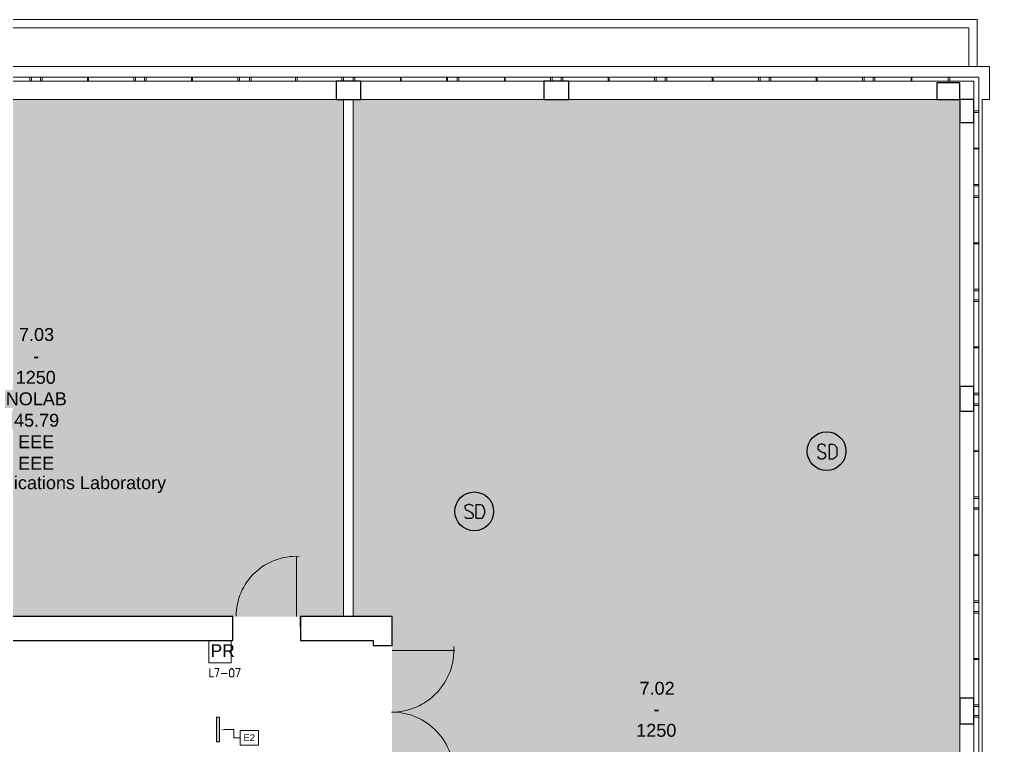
# Model space of a CAD drawing. Header units: millimetres. Extents: x 0 to 58.8, y 0 to 18.9.
# Drawn here: x 46.99 to 58.79, y 9.77 to 18.61 of the extents above; entities that cross this region are included whole.
import ezdxf

# ---------------------------------------------------------------- set-up
doc = ezdxf.new("R2010")
doc.units = ezdxf.units.MM
for name, color, linetype, true_color in [('PDF_014407$_ps_FIRE$DETECT', 80, 'Continuous', 0x3fff00), ('PDF_014407$_ps_FIRE_ALARM', 7, 'Continuous', 0x37dd00), ('PDF_014407$HL-TMP', 7, 'Continuous', 0x800000)]:
    doc.layers.add(name, color=color, linetype=linetype, true_color=true_color)
for name, color, linetype in [('PDF_014407$_ps_TEXTBOLD', 2, 'Continuous'), ('PDF_014407$_ps_TEXTBOLD$FIRE', 2, 'Continuous'), ('PDF_014407$BL', 7, 'Continuous'), ('PDF_014407$DR', 7, 'Continuous'), ('PDF_014407$FI-DSG', 7, 'Continuous'), ('PDF_014407$WA', 7, 'Continuous'), ('PDF_014407$WA-COL', 7, 'Continuous'), ('PDF_014407$WA-EXT', 7, 'Continuous'), ('PDF_014407$WN', 7, 'Continuous'), ('PDF_Text', 7, 'Continuous')]:
    doc.layers.add(name, color=color, linetype=linetype)
doc.styles.add('PDF ArialMT', font='arial.ttf')

msp = doc.modelspace()

# ---------------------------------------------------------------- linework, layer by layer
at = {"layer": 'PDF_014407$_ps_FIRE$DETECT', "lineweight": 25}
for centre in [(56.81, 13.353), (52.524, 12.62)]:
    msp.add_circle(centre, 0.236, dxfattribs=at)
at = {"layer": 'PDF_014407$_ps_FIRE_ALARM', "lineweight": 0}
msp.add_lwpolyline([(49.568, 10.778), (49.568, 11.049), (49.297, 11.049), (49.297, 10.778)], close=True, dxfattribs=at)
at = {"layer": 'PDF_014407$_ps_TEXTBOLD', "lineweight": 25}
for points in [[(56.795, 13.408), (56.785, 13.428), (56.765, 13.438), (56.735, 13.438), (56.715, 13.428), (56.705, 13.408), (56.705, 13.388), (56.705, 13.378), (56.715, 13.368), (56.725, 13.358), (56.765, 13.337), (56.785, 13.337), (56.785, 13.327), (56.795, 13.307), (56.795, 13.287), (56.785, 13.267), (56.765, 13.257), (56.735, 13.257), (56.715, 13.267), (56.705, 13.287)], [(52.509, 12.685), (52.489, 12.695), (52.469, 12.705), (52.449, 12.705), (52.429, 12.695), (52.409, 12.685), (52.409, 12.665), (52.419, 12.645), (52.429, 12.635), (52.439, 12.635), (52.479, 12.615), (52.489, 12.605), (52.499, 12.595), (52.509, 12.585), (52.509, 12.554), (52.489, 12.534), (52.469, 12.534), (52.449, 12.534), (52.429, 12.534), (52.409, 12.554)]]:
    msp.add_lwpolyline(points, dxfattribs=at)
for points in [[(56.846, 13.257), (56.846, 13.438), (56.886, 13.438), (56.906, 13.428), (56.926, 13.408), (56.936, 13.388), (56.936, 13.368), (56.936, 13.327), (56.936, 13.297), (56.926, 13.287), (56.906, 13.267), (56.886, 13.257)], [(52.549, 12.534), (52.549, 12.705), (52.599, 12.705), (52.619, 12.695), (52.629, 12.685), (52.639, 12.665), (52.649, 12.635), (52.649, 12.595), (52.639, 12.575), (52.629, 12.554), (52.619, 12.534), (52.599, 12.534)]]:
    msp.add_lwpolyline(points, close=True, dxfattribs=at)
at = {"layer": 'PDF_014407$_ps_TEXTBOLD$FIRE', "lineweight": 20}
for points in [[(49.307, 10.707), (49.307, 10.607), (49.357, 10.607)], [(49.387, 10.607), (49.417, 10.707), (49.367, 10.707)], [(49.447, 10.647), (49.517, 10.647)], [(49.638, 10.607), (49.678, 10.707), (49.618, 10.707)]]:
    msp.add_lwpolyline(points, dxfattribs=at)
msp.add_lwpolyline([(49.568, 10.707), (49.558, 10.697), (49.548, 10.687), (49.548, 10.657), (49.548, 10.647), (49.548, 10.617), (49.558, 10.607), (49.568, 10.607), (49.578, 10.607), (49.588, 10.607), (49.598, 10.617), (49.598, 10.647), (49.598, 10.657), (49.598, 10.687), (49.588, 10.697), (49.578, 10.707)], close=True, dxfattribs=at)
at = {"layer": 'PDF_014407$BL', "lineweight": 9}
for points in [[(3.993, 18.035), (3.993, 18.608), (58.642, 18.608), (58.642, 18.035)], [(4.093, 18.035), (4.093, 18.507), (58.542, 18.507), (58.542, 18.035)], [(51.555, 2.345), (58.653, 2.345), (58.653, 2.446), (58.753, 2.446), (58.753, 2.747), (58.703, 2.747), (58.703, 17.634), (58.793, 17.634), (58.793, 18.035), (3.119, 18.035)], [(43.464, 17.634), (50.933, 17.634)], [(51.053, 17.634), (58.432, 17.634), (58.432, 2.747)]]:
    msp.add_lwpolyline(points, dxfattribs=at)
at = {"layer": 'PDF_014407$DR', "lineweight": 0}
for points in [[(50.361, 11.34), (50.361, 12.073), (50.361, 11.34)], [(51.525, 10.928), (52.288, 10.928), (51.525, 10.928)]]:
    msp.add_lwpolyline(points, dxfattribs=at)
msp.add_lwpolyline([(52.276, 9.38, 0.429403), (51.519, 10.177, 0.429403), (52.276, 10.974)], format="xyb", dxfattribs=at)
msp.add_arc((50.356, 11.345), 0.728, 87.0454, 180, dxfattribs=at)
at = {"layer": 'PDF_014407$FI-DSG', "lineweight": 9}
for points in [[(49.387, 9.814), (49.387, 10.115), (49.427, 10.115), (49.427, 9.814)], [(49.678, 9.954), (49.899, 9.954), (49.899, 9.774), (49.678, 9.774)]]:
    msp.add_lwpolyline(points, close=True, dxfattribs=at)
msp.add_lwpolyline([(49.477, 9.965), (49.598, 9.965), (49.598, 9.864), (49.678, 9.864)], dxfattribs=at)
at = {"layer": 'PDF_014407$FI-DSG', "transparency": 33554559}
for points in [[(49.427, 10.115), (49.387, 10.115), (49.427, 9.814)], [(49.387, 10.115), (49.427, 9.814), (49.387, 9.814)], [(49.477, 9.954), (49.427, 9.965), (49.477, 9.965)]]:
    msp.add_solid(points, dxfattribs=at)
at = {"layer": 'PDF_014407$HL-TMP', "transparency": 33554559}
for points in [[(50.933, 17.634), (43.464, 17.634), (50.933, 11.34)], [(43.464, 17.634), (50.933, 11.34), (43.464, 11.34)], [(58.432, 17.634), (51.053, 17.634), (58.432, 11.34)], [(51.053, 17.634), (58.432, 11.34), (51.053, 11.34)], [(49.588, 11.34), (49.588, 11.34), (43.464, 11.34)], [(49.588, 11.34), (43.464, 11.34), (50.411, 11.34)], [(50.411, 11.34), (50.933, 11.34), (50.933, 11.34)], [(50.933, 11.34), (50.933, 11.34), (50.411, 11.34)], [(58.432, 11.34), (51.525, 11.34), (58.432, 9.021)], [(51.525, 11.34), (58.432, 9.021), (51.525, 9.021)]]:
    msp.add_solid(points, dxfattribs=at)
at = {"layer": 'PDF_014407$WA', "lineweight": 20}
for points in [[(47.249, 17.855), (47.138, 17.855), (47.138, 17.905), (47.249, 17.905)], [(47.138, 17.855), (47.138, 17.905)], [(47.249, 17.855), (47.249, 17.905)], [(48.514, 17.855), (48.403, 17.855), (48.403, 17.905), (48.514, 17.905)], [(48.403, 17.855), (48.403, 17.905)], [(48.514, 17.855), (48.514, 17.905)], [(49.788, 17.855), (49.668, 17.855), (49.668, 17.905), (49.788, 17.905)], [(49.668, 17.855), (49.668, 17.905)], [(49.788, 17.855), (49.788, 17.905)], [(51.053, 17.855), (50.933, 17.855), (50.933, 17.905), (51.053, 17.905)], [(50.933, 17.855), (50.933, 17.905)], [(51.053, 17.855), (51.053, 17.905)], [(52.318, 17.855), (52.318, 17.905), (52.198, 17.905), (52.198, 17.855)], [(52.198, 17.855), (52.198, 17.905)], [(52.318, 17.855), (52.318, 17.905)], [(53.583, 17.855), (53.583, 17.905), (53.473, 17.905), (53.473, 17.855)], [(53.473, 17.855), (53.473, 17.905)], [(53.583, 17.855), (53.583, 17.905)], [(54.848, 17.855), (54.848, 17.905), (54.737, 17.905), (54.737, 17.855)], [(54.737, 17.855), (54.737, 17.905)], [(54.848, 17.855), (54.848, 17.905)], [(56.113, 17.855), (56.113, 17.905), (56.002, 17.905), (56.002, 17.855)], [(56.002, 17.855), (56.002, 17.905)], [(56.113, 17.855), (56.113, 17.905)], [(57.378, 17.855), (57.267, 17.855), (57.267, 17.905), (57.378, 17.905)], [(57.267, 17.855), (57.267, 17.905)], [(57.378, 17.855), (57.378, 17.905)], [(58.311, 17.905), (58.663, 17.905), (58.663, 17.493), (58.602, 17.493), (58.602, 17.855), (58.311, 17.855), (58.311, 17.905), (58.311, 17.855)], [(58.602, 17.493), (58.663, 17.493)], [(58.602, 16.459), (58.663, 16.459), (58.663, 16.58), (58.602, 16.58)], [(58.602, 16.58), (58.663, 16.58)], [(58.602, 16.459), (58.663, 16.459)], [(58.602, 15.195), (58.663, 15.195), (58.663, 15.305), (58.602, 15.305)], [(58.602, 15.305), (58.663, 15.305)], [(58.602, 15.195), (58.663, 15.195)], [(58.602, 13.93), (58.663, 13.93), (58.663, 14.04), (58.602, 14.04)], [(58.602, 14.04), (58.663, 14.04)], [(58.602, 13.93), (58.663, 13.93)], [(58.602, 12.665), (58.663, 12.665), (58.663, 12.775), (58.602, 12.775)], [(58.602, 12.775), (58.663, 12.775)], [(58.602, 12.665), (58.663, 12.665)], [(58.602, 11.4), (58.663, 11.4), (58.663, 11.51), (58.602, 11.51)], [(58.602, 11.51), (58.663, 11.51)], [(58.602, 11.4), (58.663, 11.4)], [(58.602, 10.135), (58.663, 10.135), (58.663, 10.246), (58.602, 10.246)], [(58.602, 10.246), (58.663, 10.246)], [(58.602, 10.135), (58.663, 10.135)]]:
    msp.add_lwpolyline(points, close=True, dxfattribs=at)
for points in [[(51.053, 11.34), (51.053, 17.634), (50.933, 17.634), (50.933, 11.34)], [(53.372, 17.634), (53.673, 17.634)]]:
    msp.add_lwpolyline(points, dxfattribs=at)
at = {"layer": 'PDF_014407$WA-COL', "lineweight": 25}
for points in [[(51.144, 17.634), (51.144, 17.855), (50.843, 17.855), (50.843, 17.634)], [(53.673, 17.634), (53.673, 17.855), (53.372, 17.855), (53.372, 17.634)], [(58.432, 17.634), (58.432, 17.835), (58.151, 17.835), (58.151, 17.634)], [(58.432, 17.353), (58.602, 17.353), (58.602, 17.634), (58.432, 17.634)], [(58.432, 13.839), (58.602, 13.839), (58.602, 14.141), (58.432, 14.141)], [(58.432, 10.035), (58.602, 10.035), (58.602, 10.346), (58.432, 10.346)]]:
    msp.add_lwpolyline(points, close=True, dxfattribs=at)
at = {"layer": 'PDF_014407$WA-EXT', "lineweight": 25}
for points in [[(49.588, 11.159), (49.588, 11.34), (39.439, 11.34), (39.439, 11.109), (39.68, 11.109), (39.68, 11.049)], [(39.79, 11.049), (39.68, 11.049), (49.588, 11.049), (49.588, 11.34)], [(50.411, 11.209), (50.411, 11.34), (50.411, 11.049), (51.294, 11.049), (51.294, 10.988), (51.525, 10.988), (51.525, 11.34), (50.411, 11.34)]]:
    msp.add_lwpolyline(points, dxfattribs=at)
at = {"layer": 'PDF_014407$WN', "lineweight": 0}
for points in [[(46.566, 17.855), (46.566, 17.875), (46.566, 17.905), (46.556, 17.905), (46.556, 17.875), (46.556, 17.855), (46.566, 17.855), (47.108, 17.855), (46.566, 17.855), (46.004, 17.855), (45.984, 17.855), (47.138, 17.855), (47.118, 17.855), (47.108, 17.855)], [(47.118, 17.905), (46.556, 17.905)], [(47.138, 17.905), (47.118, 17.905), (47.118, 17.855), (47.118, 17.875)], [(47.831, 17.855), (47.831, 17.875), (47.831, 17.905), (47.821, 17.905), (47.821, 17.875), (47.821, 17.855), (47.831, 17.855), (48.373, 17.855), (47.831, 17.855), (47.269, 17.855), (47.249, 17.855), (48.403, 17.855), (48.383, 17.855), (48.373, 17.855)], [(47.249, 17.905), (47.269, 17.905), (47.269, 17.855)], [(47.269, 17.875), (47.269, 17.905), (47.279, 17.905)], [(48.383, 17.905), (47.821, 17.905)], [(48.403, 17.905), (48.383, 17.905), (48.383, 17.855), (48.383, 17.875)], [(49.096, 17.855), (49.096, 17.875), (49.096, 17.905), (49.086, 17.905), (49.086, 17.875), (49.086, 17.855), (49.096, 17.855), (49.638, 17.855), (49.096, 17.855), (48.534, 17.855), (48.514, 17.855), (49.668, 17.855), (49.648, 17.855), (49.638, 17.855)], [(48.514, 17.905), (48.534, 17.905), (48.534, 17.855)], [(48.534, 17.875), (48.534, 17.905), (48.554, 17.905)], [(49.648, 17.905), (49.086, 17.905)], [(49.668, 17.905), (49.648, 17.905), (49.648, 17.855), (49.648, 17.875)], [(50.371, 17.855), (50.371, 17.875), (50.371, 17.905), (50.351, 17.905), (50.351, 17.875), (50.351, 17.855), (50.371, 17.855), (50.903, 17.855), (50.371, 17.855), (49.809, 17.855), (49.788, 17.855), (50.933, 17.855), (50.913, 17.855), (50.903, 17.855)], [(49.788, 17.905), (49.809, 17.905), (49.809, 17.855)], [(49.809, 17.875), (49.809, 17.905), (49.819, 17.905)], [(50.913, 17.905), (50.351, 17.905)], [(50.933, 17.905), (50.913, 17.905), (50.913, 17.855), (50.913, 17.875)], [(51.636, 17.855), (51.636, 17.875), (51.636, 17.905), (51.626, 17.905), (51.626, 17.875), (51.626, 17.855), (51.636, 17.855), (52.168, 17.855), (51.636, 17.855), (51.073, 17.855), (51.053, 17.855), (52.198, 17.855), (52.188, 17.855), (52.168, 17.855)], [(51.053, 17.905), (51.073, 17.905), (51.073, 17.855)], [(51.073, 17.875), (51.073, 17.905), (51.083, 17.905)], [(52.188, 17.905), (51.626, 17.905)], [(52.198, 17.905), (52.188, 17.905), (52.188, 17.855), (52.188, 17.875)], [(52.9, 17.855), (52.9, 17.875), (52.9, 17.905), (52.89, 17.905), (52.89, 17.875), (52.89, 17.855), (52.9, 17.855), (53.443, 17.855), (52.9, 17.855), (52.338, 17.855), (52.318, 17.855), (53.473, 17.855), (53.453, 17.855), (53.443, 17.855)], [(52.318, 17.905), (52.338, 17.905), (52.338, 17.855)], [(52.338, 17.875), (52.338, 17.905), (52.348, 17.905)], [(53.453, 17.905), (52.89, 17.905)], [(53.473, 17.905), (53.453, 17.905), (53.453, 17.855), (53.453, 17.875)], [(54.165, 17.855), (54.165, 17.875), (54.165, 17.905), (54.155, 17.905), (54.155, 17.875), (54.155, 17.855), (54.165, 17.855), (54.707, 17.855), (54.165, 17.855), (53.603, 17.855), (53.583, 17.855), (54.737, 17.855), (54.717, 17.855), (54.707, 17.855)], [(53.583, 17.905), (53.603, 17.905), (53.603, 17.855)], [(53.603, 17.875), (53.603, 17.905), (53.613, 17.905)], [(54.717, 17.905), (54.155, 17.905)], [(54.737, 17.905), (54.717, 17.905), (54.717, 17.855), (54.717, 17.875)], [(55.43, 17.855), (55.43, 17.875), (55.43, 17.905), (55.42, 17.905), (55.42, 17.875), (55.42, 17.855), (55.43, 17.855), (55.972, 17.855), (55.43, 17.855), (54.868, 17.855), (54.848, 17.855), (56.002, 17.855), (55.982, 17.855), (55.972, 17.855)], [(54.848, 17.905), (54.868, 17.905), (54.868, 17.855)], [(54.868, 17.875), (54.868, 17.905), (54.878, 17.905)], [(55.982, 17.905), (55.42, 17.905)], [(56.002, 17.905), (55.982, 17.905), (55.982, 17.855), (55.982, 17.875)], [(56.695, 17.855), (56.695, 17.875), (56.695, 17.905), (56.685, 17.905), (56.685, 17.875), (56.685, 17.855), (56.695, 17.855), (57.237, 17.855), (56.695, 17.855), (56.133, 17.855), (56.113, 17.855), (57.267, 17.855), (57.247, 17.855), (57.237, 17.855)], [(56.113, 17.905), (56.133, 17.905), (56.133, 17.855)], [(56.133, 17.875), (56.133, 17.905), (56.143, 17.905)], [(57.247, 17.905), (56.685, 17.905)], [(57.267, 17.905), (57.247, 17.905), (57.247, 17.855), (57.247, 17.875)], [(57.849, 17.855), (57.849, 17.875), (57.849, 17.905), (57.839, 17.905), (57.839, 17.875), (57.839, 17.855), (57.849, 17.855), (58.281, 17.855), (57.849, 17.855), (57.398, 17.855), (57.378, 17.855), (58.311, 17.855), (58.291, 17.855), (58.281, 17.855)], [(57.378, 17.905), (57.398, 17.905), (57.398, 17.855)], [(57.398, 17.875), (57.398, 17.905), (57.408, 17.905)], [(58.291, 17.905), (57.839, 17.905)], [(58.311, 17.905), (58.291, 17.905), (58.291, 17.855), (58.291, 17.875)], [(58.602, 17.032), (58.632, 17.032), (58.663, 17.032), (58.663, 17.042), (58.632, 17.042), (58.632, 17.032), (58.632, 17.042), (58.602, 17.042), (58.602, 17.032), (58.602, 16.61), (58.602, 17.032), (58.602, 17.473), (58.602, 17.493), (58.602, 16.58), (58.602, 16.6), (58.602, 16.61)], [(58.663, 17.493), (58.663, 17.473), (58.602, 17.473)], [(58.632, 17.473), (58.663, 17.473), (58.663, 17.463)], [(58.663, 16.6), (58.663, 17.042)], [(58.663, 16.58), (58.663, 16.6), (58.602, 16.6), (58.632, 16.6)], [(58.602, 15.877), (58.632, 15.877), (58.663, 15.877), (58.663, 15.887), (58.632, 15.887), (58.602, 15.887), (58.602, 15.877), (58.602, 15.345), (58.602, 15.877), (58.602, 16.439), (58.602, 16.459), (58.602, 15.305), (58.602, 15.325), (58.602, 15.345)], [(58.663, 16.459), (58.663, 16.439), (58.602, 16.439)], [(58.632, 16.439), (58.663, 16.439), (58.663, 16.429)], [(58.663, 15.325), (58.663, 15.887)], [(58.663, 15.305), (58.663, 15.325), (58.602, 15.325), (58.632, 15.325)], [(58.602, 14.612), (58.632, 14.612), (58.663, 14.612), (58.663, 14.622), (58.632, 14.622), (58.602, 14.622), (58.602, 14.612), (58.602, 14.07), (58.602, 14.612), (58.602, 15.175), (58.602, 15.195), (58.602, 14.04), (58.602, 14.06), (58.602, 14.07)], [(58.663, 15.195), (58.663, 15.175), (58.602, 15.175)], [(58.632, 15.175), (58.663, 15.175), (58.663, 15.164)], [(58.663, 14.06), (58.663, 14.622)], [(58.663, 14.04), (58.663, 14.06), (58.602, 14.06), (58.632, 14.06)], [(58.602, 13.348), (58.632, 13.348), (58.663, 13.348), (58.663, 13.358), (58.632, 13.358), (58.602, 13.358), (58.602, 13.348), (58.602, 12.805), (58.602, 13.348), (58.602, 13.91), (58.602, 13.93), (58.602, 12.775), (58.602, 12.795), (58.602, 12.805)], [(58.663, 13.93), (58.663, 13.91), (58.602, 13.91)], [(58.632, 13.91), (58.663, 13.91), (58.663, 13.9)], [(58.663, 12.795), (58.663, 13.358)], [(58.663, 12.775), (58.663, 12.795), (58.602, 12.795), (58.632, 12.795)], [(58.602, 12.083), (58.632, 12.083), (58.663, 12.083), (58.663, 12.093), (58.632, 12.093), (58.602, 12.093), (58.602, 12.083), (58.602, 11.541), (58.602, 12.083), (58.602, 12.645), (58.602, 12.665), (58.602, 11.51), (58.602, 11.531), (58.602, 11.541)], [(58.663, 12.665), (58.663, 12.645), (58.602, 12.645)], [(58.632, 12.645), (58.663, 12.645), (58.663, 12.635)], [(58.663, 11.531), (58.663, 12.093)], [(58.663, 11.51), (58.663, 11.531), (58.602, 11.531), (58.632, 11.531)], [(58.602, 10.818), (58.632, 10.818), (58.663, 10.818), (58.663, 10.828), (58.632, 10.828), (58.602, 10.828), (58.602, 10.818), (58.602, 10.276), (58.602, 10.818), (58.602, 11.38), (58.602, 11.4), (58.602, 10.246), (58.602, 10.266), (58.602, 10.276)], [(58.663, 11.4), (58.663, 11.38), (58.602, 11.38)], [(58.632, 11.38), (58.663, 11.38), (58.663, 11.37)], [(58.663, 10.266), (58.663, 10.828)], [(58.663, 10.246), (58.663, 10.266), (58.602, 10.266), (58.632, 10.266)], [(58.602, 9.553), (58.632, 9.553), (58.663, 9.553), (58.663, 9.563), (58.632, 9.563), (58.602, 9.563), (58.602, 9.553), (58.602, 9.011), (58.602, 9.553), (58.602, 10.115), (58.602, 10.135), (58.602, 8.981), (58.602, 9.001), (58.602, 9.011)], [(58.663, 10.135), (58.663, 10.115), (58.602, 10.115)], [(58.632, 10.115), (58.663, 10.115), (58.663, 10.105)]]:
    msp.add_lwpolyline(points, dxfattribs=at)
for points in [[(47.821, 17.905), (47.279, 17.905)], [(49.086, 17.905), (48.554, 17.905)], [(50.351, 17.905), (49.819, 17.905)], [(51.626, 17.905), (51.083, 17.905)], [(52.89, 17.905), (52.348, 17.905)], [(54.155, 17.905), (53.613, 17.905)], [(55.42, 17.905), (54.878, 17.905)], [(56.685, 17.905), (56.143, 17.905)], [(57.839, 17.905), (57.408, 17.905)], [(58.663, 17.042), (58.663, 17.463)], [(58.663, 15.887), (58.663, 16.429)], [(58.663, 14.622), (58.663, 15.164)], [(58.663, 13.358), (58.663, 13.9)], [(58.663, 12.093), (58.663, 12.635)], [(58.663, 10.828), (58.663, 11.37)], [(58.663, 9.563), (58.663, 10.105)]]:
    msp.add_lwpolyline(points, close=True, dxfattribs=at)

# ---------------------------------------------------------------- texts
at = {"layer": 'PDF_Text', "attachment_point": 4, "style": 'PDF ArialMT'}
for s, insert, char_height in [('7.03', (46.986, 14.772), 0.1569), ('-', (47.157, 14.511), 0.157), ('1250', (46.946, 14.25), 0.1569), ('NOLAB', (46.825, 13.989), 0.1569), ('45.79', (46.926, 13.728), 0.1569), ('EEE', (46.976, 13.467), 0.1569), ('EEE', (46.976, 13.206), 0.1569), ('Network Applications Laboratory', (45.621, 12.945), 0.15688), ('7.02', (54.535, 10.466), 0.1569), ('-', (54.706, 10.215), 0.157), ('1250', (54.495, 9.954), 0.1569), ('E2', (49.717, 9.866), 0.0815)]:
    msp.add_mtext(s, dxfattribs=dict(at, insert=insert, char_height=char_height))
at = {"layer": 'PDF_Text', "color": 2, "insert": (49.315, 10.925), "char_height": 0.1528, "attachment_point": 4, "style": 'PDF ArialMT'}
msp.add_mtext('PR', dxfattribs=at)
at = {"layer": 'PDF_Text', "insert": (51.052, 9.806), "char_height": 0.000101, "attachment_point": 4, "rotation": 90, "style": 'PDF ArialMT'}
msp.add_mtext('l7-06', dxfattribs=at)

doc.saveas('drawing.dxf')
